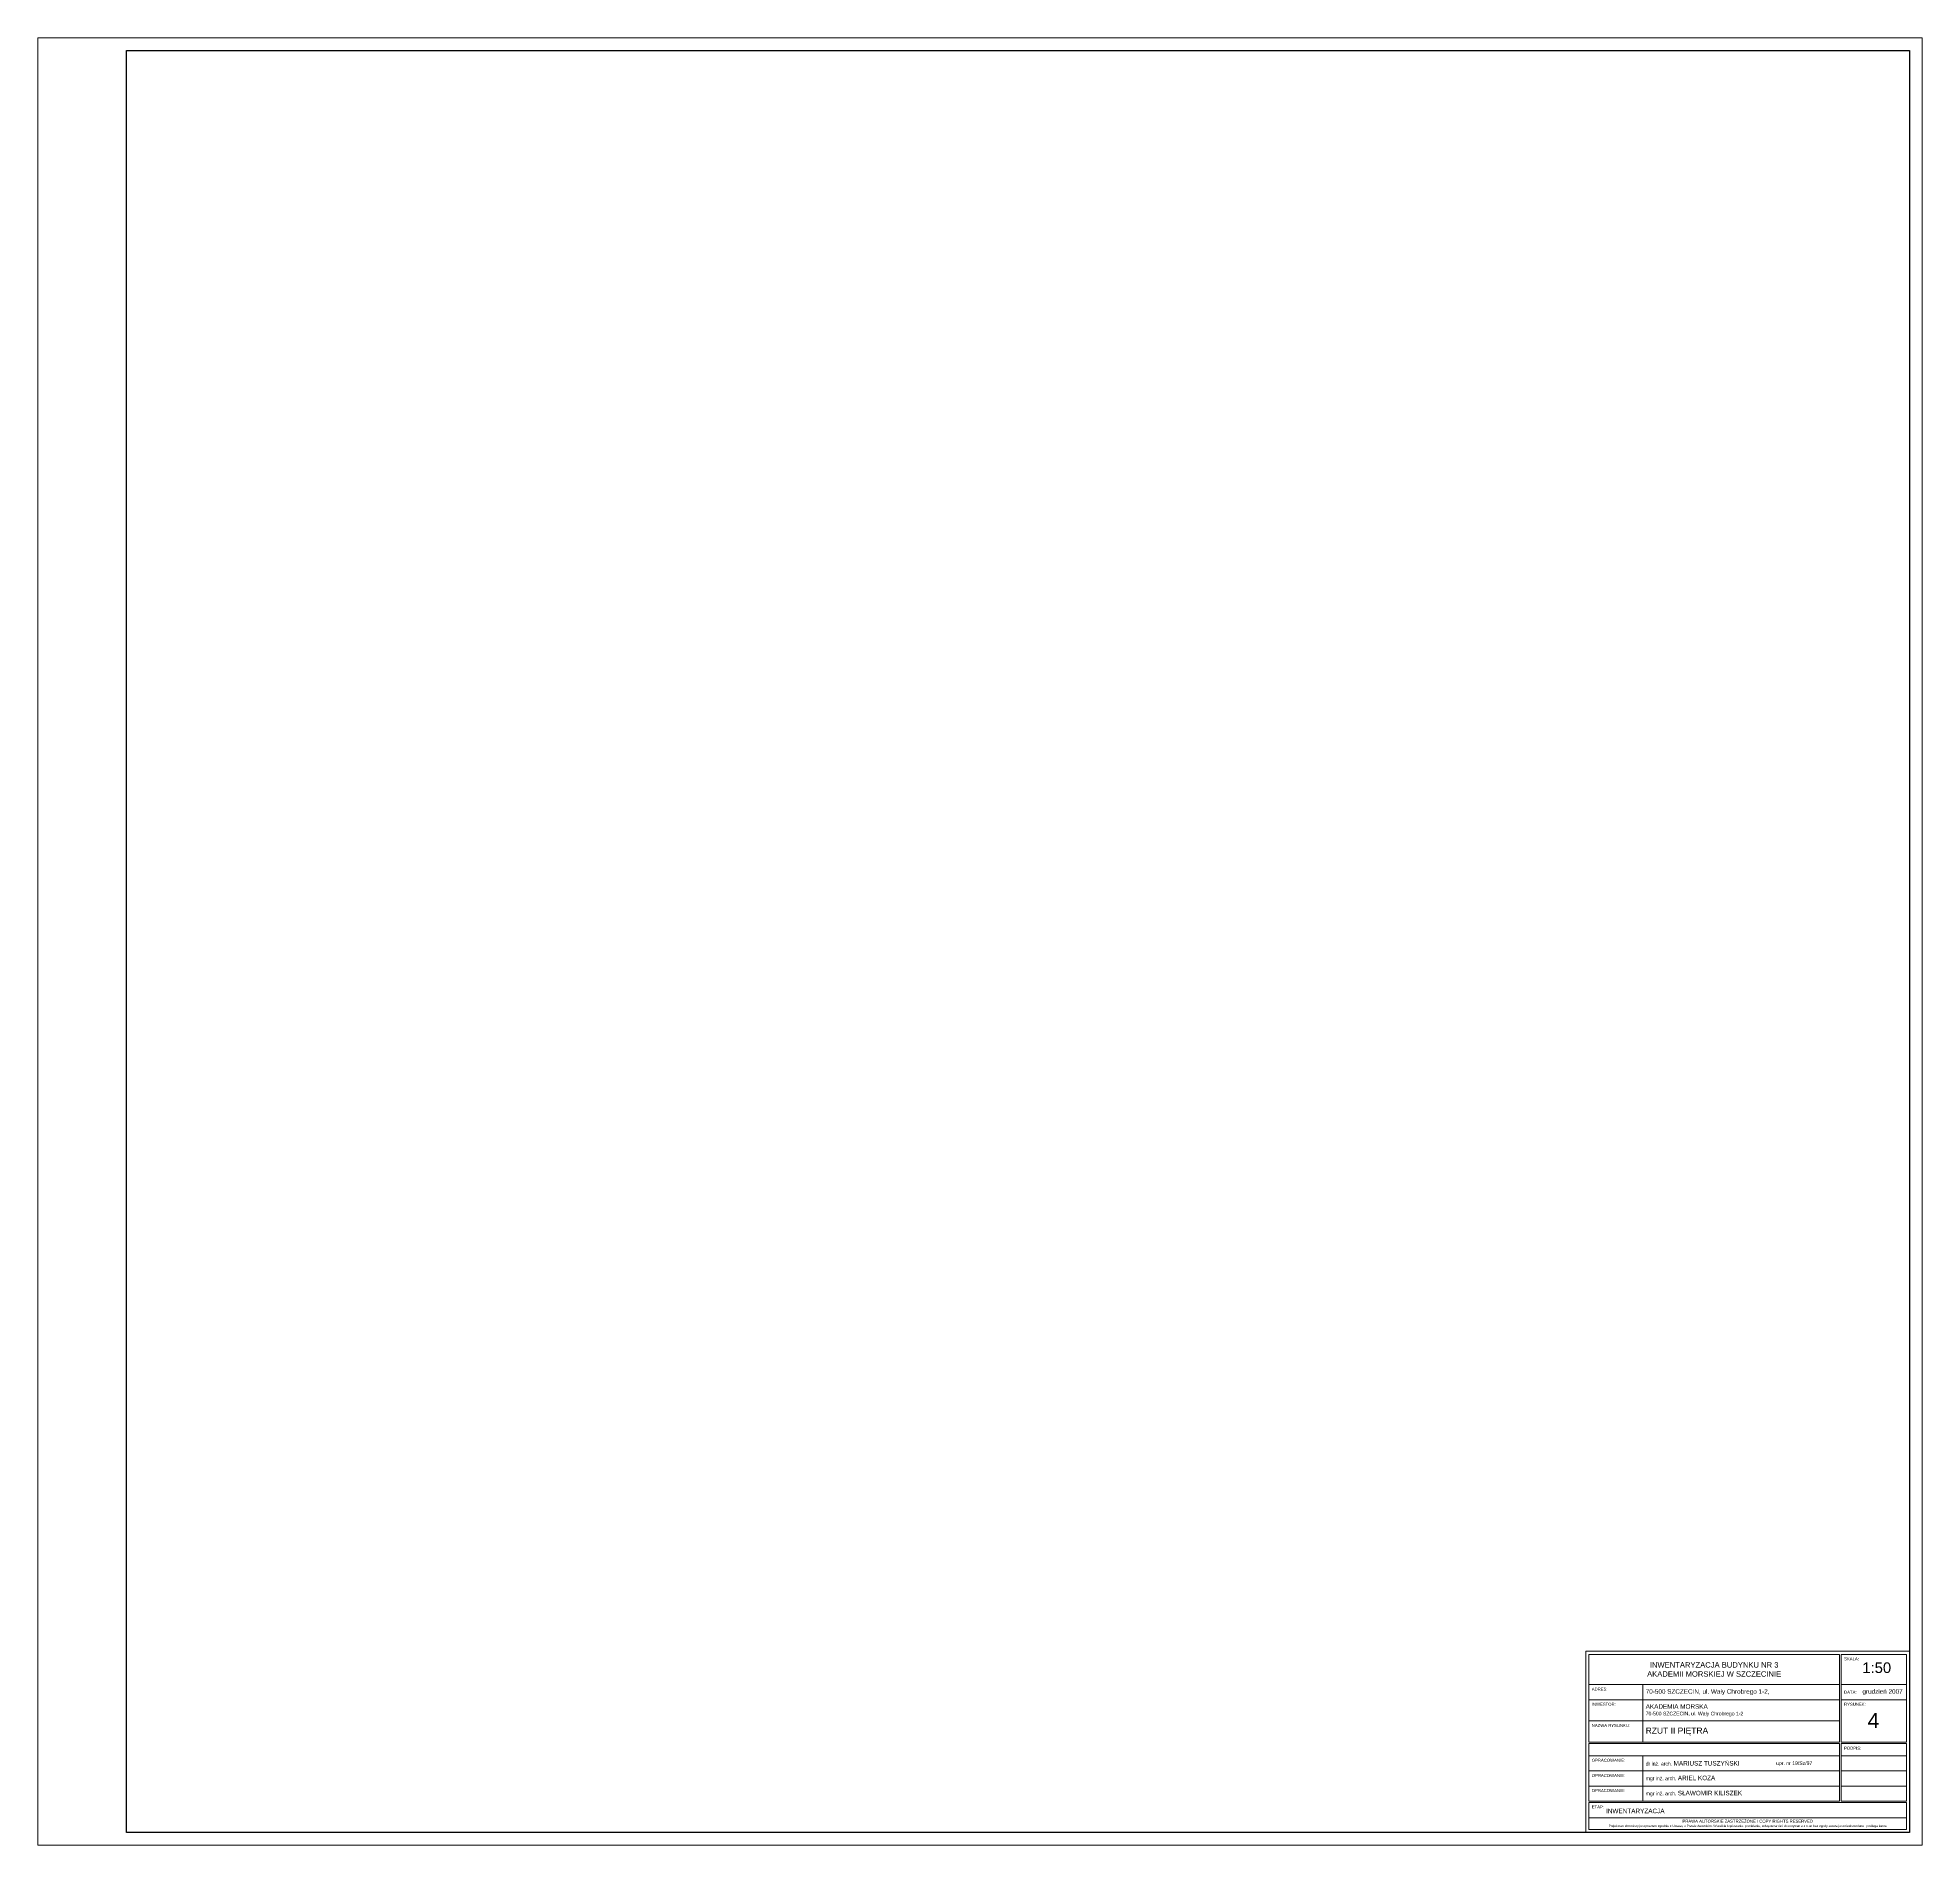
# Paper-space layout 'R04' of a CAD drawing. Header units: centimetres. Extents: x 0 to 742, y 0 to 712.
import ezdxf

# ---------------------------------------------------------------- set-up
doc = ezdxf.new("R2010")
doc.units = ezdxf.units.CM
doc.header["$MEASUREMENT"] = 0
doc.layers.add('!tabelka', color=7, linetype='Continuous', lineweight=5)
doc.layers.add('RAMKA', color=7, linetype='Continuous', lineweight=25)
doc.styles.add('arial', font='arial.ttf')

psp = doc.layouts.new('R04')

# ---------------------------------------------------------------- linework, layer by layer
at = {"layer": '!tabelka'}
for p, q in [((611.02, 40.67), (611.02, 75.27)), ((611.02, 75.27), (709.82, 75.27)), ((636.83, 75.27), (709.82, 75.27)), ((709.82, 40.67), (709.82, 75.27)), ((710.42, 75.27), (736.22, 75.27)), ((710.42, 75.27), (736.22, 75.27)), ((710.42, 75.27), (710.42, 40.67)), ((736.22, 75.27), (736.22, 40.67)), ((611.02, 63.34), (709.82, 63.34)), ((632.26, 40.67), (632.26, 63.34)), ((710.42, 63.34), (736.22, 63.34)), ((611.02, 57.38), (709.82, 57.38)), ((710.42, 57.38), (736.22, 57.38)), ((611.02, 49.02), (709.82, 49.02)), ((611.02, 40.67), (709.82, 40.67)), ((611.02, 40.08), (611.02, 17.41)), ((611.02, 40.08), (709.82, 40.08)), ((709.82, 17.41), (709.82, 40.08)), ((710.42, 40.67), (736.22, 40.67)), ((710.42, 17.41), (710.42, 40.08)), ((710.42, 40.08), (736.22, 40.08)), ((736.22, 40.08), (736.22, 17.41)), ((611.02, 35.3), (709.82, 35.3)), ((632.26, 17.41), (632.26, 35.3)), ((710.42, 35.3), (736.22, 35.3)), ((709.82, 29.34), (611.02, 29.34)), ((709.82, 23.37), (611.02, 23.37)), ((710.42, 29.34), (736.22, 29.34)), ((710.42, 23.37), (736.22, 23.37)), ((611.02, 17.41), (709.82, 17.41)), ((709.82, 17.41), (611.02, 17.41)), ((611.02, 16.91), (611.02, 10.84)), ((611.02, 16.91), (736.22, 16.91)), ((710.42, 17.41), (736.22, 17.41)), ((710.42, 17.41), (736.22, 17.41)), ((736.22, 16.91), (736.22, 10.84)), ((611.02, 10.84), (611.02, 6.2)), ((611.02, 10.84), (736.22, 10.84)), ((736.22, 10.84), (736.22, 6.2)), ((611.02, 6.2), (736.22, 6.2))]:
    psp.add_line(p, q, dxfattribs=at)
psp.add_lwpolyline([(609.83, 76.47), (737.42, 76.47), (737.42, 5), (609.83, 5)], close=True, dxfattribs=at)
at = {"layer": 'RAMKA'}
psp.add_lwpolyline([(35, 707.4), (737.42, 707.4), (737.42, 5), (35, 5)], close=True, dxfattribs=at)

# ---------------------------------------------------------------- texts
at = {"layer": '!tabelka', "style": 'arial'}
for s, insert, char_height, width, attachment_point in [('INWENTARYZACJA BUDYNKU NR 3\\PAKADEMII MORSKIEJ W SZCZECINIE', (660.42, 69.31), 2.1477, 98.802, 5), ('{\\H0.6667x;SKALA:\\P\\pt15;\\H4x;   \\H0.875x; 1:50}', (711.61, 74.08), 1.7897, 24.6136, 1), ('ADRES:', (612.21, 62.15), 1.193, 20.0499, 1), ('70-500 SZCZECIN, ul. Wały Chrobrego 1-2, ', (633.45, 60.36), 1.7897, 76.3658, 4), ('{\\H0.6667x;DATA:     }grudzień 2007', (711.61, 60.36), 1.7897, 26.8893, 4), ('INWESTOR:', (612.21, 56.18), 1.193, 20.0499, 1), ('AKADEMIA MORSKA\\P{\\H0.8001x;70-500 SZCZECIN, ul. Wały Chrobrego 1-2}', (633.45, 53.2), 1.7897, 76.3658, 4), ('{\\H0.6667x;RYSUNEK:\\P\\P\\H5x;    4}', (711.61, 56.18), 1.7897, 23.4205, 1), ('NAZWA RYSUNKU:', (612.21, 47.83), 1.1932, 20.0499, 1), ('RZUT II PIĘTRA', (633.45, 44.85), 2.3863, 76.3658, 4), ('PODPIS:', (711.61, 38.88), 1.193, 24.6136, 1), ('OPRACOWANIE:', (612.21, 34.11), 1.1932, 24.6136, 1), ('{\\H0.8x;dr inż. arch. }MARIUSZ TUSZYŃSKI', (633.45, 32.32), 1.7897, 76.3658, 4), ('{\\H0.8x;upr. nr 19/Sz/97}', (684.84, 32.15), 1.7897, 76.3658, 4), ('OPRACOWANIE:', (612.21, 28.14), 1.1932, 24.6136, 1), ('{\\H0.8x;mgr inż. arch. }ARIEL KOZA', (633.45, 26.35), 1.7897, 76.3658, 4), ('OPRACOWANIE:', (612.21, 22.18), 1.1932, 24.6136, 1), ('ETAP:', (612.21, 15.71), 1.193, 24.6136, 1), ('{\\H0.8x;mgr inż. arch. }SŁAWOMIR KILISZEK', (633.45, 20.39), 1.7897, 76.3658, 4), ('INWENTARYZACJA', (617.83, 13.54), 1.8, 76.3658, 4), ('PRAWA AUTORSKIE ZASTRZEŻONE / COPY RIGHTS RESERVED\\P{\\H0.7576x;Projekt ten chroniony jest prawem zgodnie z Ustawą o Prawie Autorskim. Wszelkie kopiowanie, powielanie, odstępowanie i dokonywanie zmian bez zgody autora jest niedozwolone i podlega karze}', (673.62, 8.52), 1.19315, 125.2053, 5)]:
    psp.add_mtext(s, dxfattribs=dict(at, insert=insert, char_height=char_height, width=width, attachment_point=attachment_point))

# ---------------------------------------------------------------- viewports
at = {"layer": 'RAMKA'}
psp.add_viewport(center=(371.21, 356.2), size=(742.41, 712.3994), view_center_point=(1202.54, 555.5), view_height=3561.997, dxfattribs=at)

doc.saveas('drawing.dxf')
